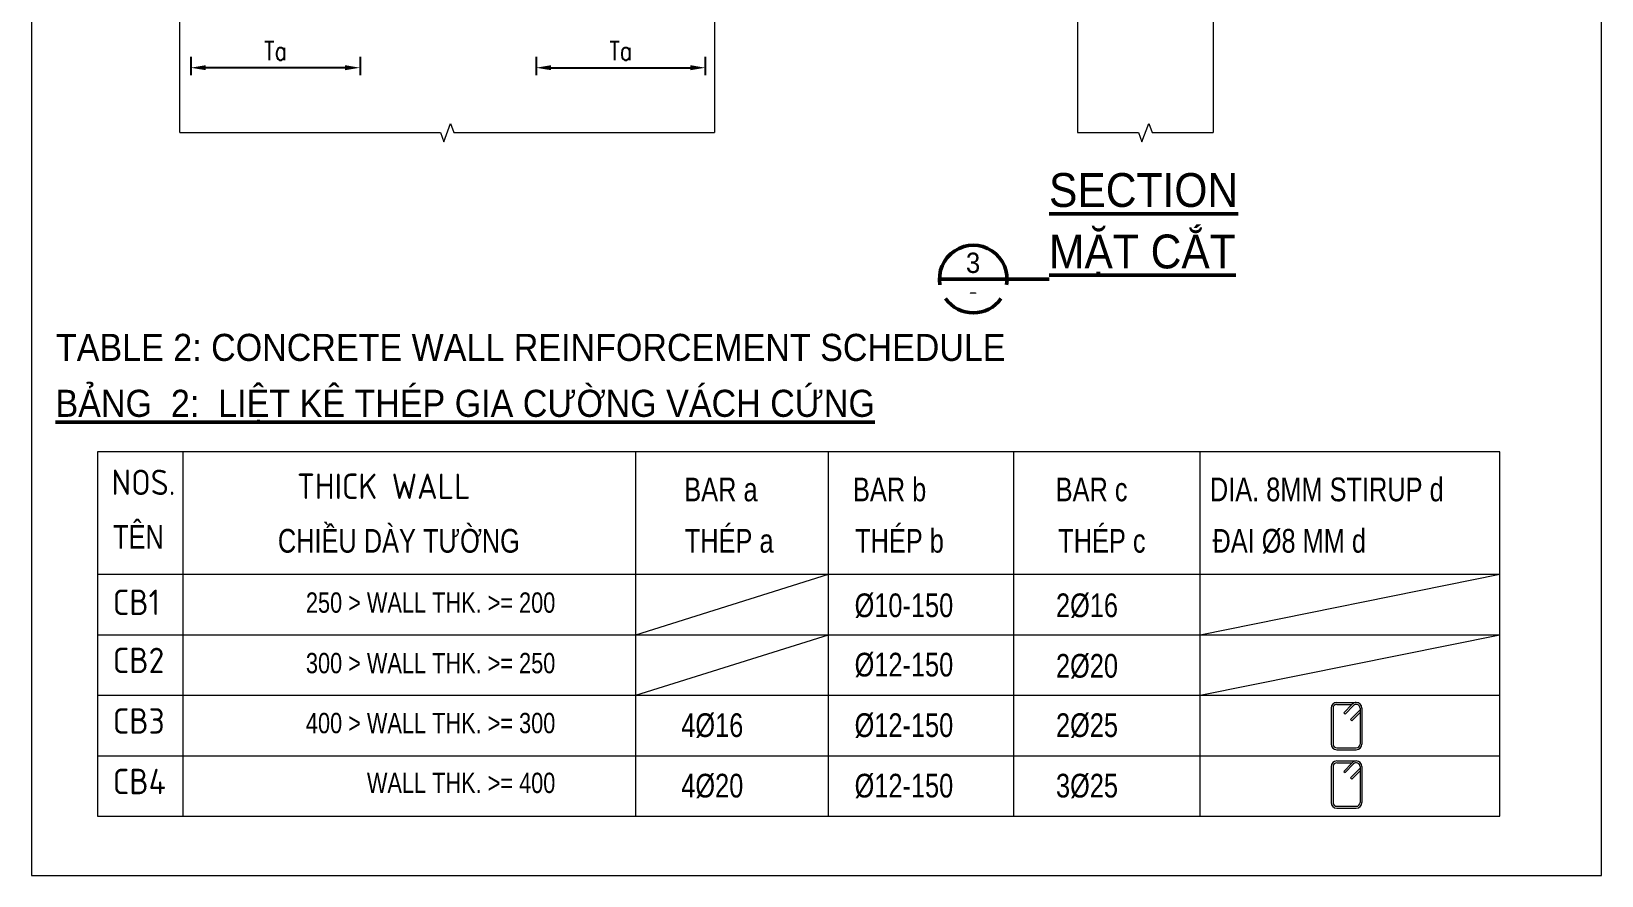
# Model space of a CAD drawing. Header units: millimetres. Extents: x -88960 to 836140, y 175458 to 320791.
# Drawn here: x 525260 to 546154, y 201326 to 212560 of the extents above; entities that cross this region are included whole.
import ezdxf
from ezdxf.enums import TextEntityAlignment as Align

# ---------------------------------------------------------------- set-up
doc = ezdxf.new("R2010")
doc.units = ezdxf.units.MM
doc.header["$LTSCALE"] = 1000
doc.layers.get('0').update_dxf_attribs({"linetype": 'CONTINUOUS'})
doc.layers.get('DEFPOINTS').update_dxf_attribs({"linetype": 'CONTINUOUS'})
for name, color, linetype, lineweight in [('Ap0102_dim', 145, 'CONTINUOUS', 25), ('Ap0202_T', 141, 'CONTINUOUS', 25), ('Ap0205_T', 253, 'CONTINUOUS', 50), ('Ap0310_PSS', 130, 'CONTINUOUS', 18), ('Ap0314_Kh', 253, 'CONTINUOUS', 15), ('Ap0402_Reinf.S', 6, 'CONTINUOUS', 35)]:
    doc.layers.add(name, color=color, linetype=linetype, lineweight=lineweight)
doc.styles.add('ISOCP', font='isocp.shx')
doc.styles.add('romans', font='romans.shx', dxfattribs={"width": 0.8})
doc.styles.add('S-TEXT18', font='ISOCP.shx')
doc.styles.add('S-TEXT35', font='VHELVEN_0.TTF', dxfattribs={"width": 0.9})
doc.styles.add('S-TEXT50', font='VHELVEN_0.TTF', dxfattribs={"width": 0.9})
doc.styles.add('Text Chuan', font='1.shx', dxfattribs={"width": 0.8})
doc.styles.add('vn-vni', font='vn_vni.shx', dxfattribs={"width": 0.8})
doc.dimstyles.new('TL 20', dxfattribs={"dimscale": 0, "dimtxt": 250, "dimasz": 200, "dimexe": 100, "dimexo": 200, "dimgap": 100, "dimtad": 1, "dimdec": 1, "dimlfac": 0.2, "dimdsep": 46, "dimtxsty": 'romans', "dimcen": 200, "dimdle": 100, "dimclrd": 256, "dimclre": 256, "dimclrt": 1, "dimaunit": 1, "dimadec": 0, "dimazin": 0, "dimtfac": 1, "dimtdec": 1, "dimtix": 1, "dimtmove": 2, "dimatfit": 3, "dimldrblk": 'OPEN30', "dimfxl": 1, "dimtolj": 1, "dimtzin": 0, "dimarcsym": 0})

# ---------------------------------------------------------------- blocks, each defined once
blk = doc.blocks.new('*D243')
at = {"layer": 'Ap0102_dim', "lineweight": -2, "transparency": 16777216}
for p, q in [((531976, 212222), (531976, 211977)), ((532176, 212077), (534028, 212077)), ((534228, 212222), (534228, 211977))]:
    blk.add_line(p, q, dxfattribs=at)
at = {"layer": 'Ap0102_dim', "transparency": 16777216}
for points in [[(532176, 212111), (532176, 212044), (531976, 212077)], [(534028, 212111), (534028, 212044), (534228, 212077)]]:
    blk.add_solid(points, dxfattribs=at)
at = {"layer": 'DEFPOINTS', "color": 0, "transparency": 16777216}
for p in [(531976, 212422), (534228, 212422), (534228, 212077)]:
    blk.add_point(p, dxfattribs=at)
at = {"layer": 'Ap0102_dim', "color": 1, "transparency": 16777216, "insert": (533102, 212302), "char_height": 250, "attachment_point": 5, "style": 'romans'}
blk.add_mtext('\\A1;Ta', dxfattribs=at)
blk = doc.blocks.new('_Open30')
at = {"color": 0, "linetype": 'ByBlock', "lineweight": -2}
for p, q in [((-1, 0.27), (0, 0)), ((0, 0), (-1, -0.27)), ((0, 0), (-1, 0))]:
    blk.add_line(p, q, dxfattribs=at)
blk = doc.blocks.new('*D244')
at = {"layer": 'Ap0102_dim', "lineweight": -2, "transparency": 16777216}
for p, q in [((527381, 212222), (527381, 211977)), ((529433, 212077), (527581, 212077)), ((529633, 212222), (529633, 211977))]:
    blk.add_line(p, q, dxfattribs=at)
at = {"layer": 'Ap0102_dim', "transparency": 16777216}
for points in [[(527581, 212111), (527581, 212044), (527381, 212077)], [(529433, 212111), (529433, 212044), (529633, 212077)]]:
    blk.add_solid(points, dxfattribs=at)
at = {"layer": 'DEFPOINTS', "color": 0, "transparency": 16777216}
for p in [(527381, 212422), (529633, 212422), (527381, 212077)]:
    blk.add_point(p, dxfattribs=at)
at = {"layer": 'Ap0102_dim', "color": 1, "transparency": 16777216, "insert": (528507, 212302), "char_height": 250, "attachment_point": 5, "style": 'romans'}
blk.add_mtext('\\A1;Ta', dxfattribs=at)
blk = doc.blocks.new('DAI PHI 8')
at = {"layer": 'Ap0310_PSS'}
for p, q in [((-84, 530), (-84, 0)), ((-56, 530), (-56, 0)), ((0, 614), (287, 614)), ((0, 586), (224, 586)), ((102, 460), (227, 588)), ((122, 441), (247, 569)), ((200, 364), (343, 506)), ((220, 344), (343, 467)), ((343, 530), (343, 0)), ((371, 530), (371, 0)), ((102, 460), (122, 441)), ((220, 344), (200, 364)), ((0, -56), (287, -56)), ((0, -84), (287, -84))]:
    blk.add_line(p, q, dxfattribs=at)
for centre, radius, start, end in [((0, 530), 84, 90, 180), ((0, 530), 56, 90, 180), ((287, 530), 84, 90.8513, 135.8513), ((287, 530), 56, 0, 134.9998), ((287, 530), 84, 0, 90), ((0, 0), 84, 180, 270), ((0, 0), 56, 180, 270), ((287, 0), 84, 270, 0), ((287, 0), 56, 270, 0)]:
    blk.add_arc(centre, radius, start, end, dxfattribs=at)

msp = doc.modelspace()

# ---------------------------------------------------------------- linework, layer by layer
at = {"layer": 'Ap0205_T', "ltscale": 100}
msp.add_line((537343.46112, 209264.71815), (538801.28275, 209264.71815), dxfattribs=at)
for start_param, end_param in [(6.1072769158, 9.600681106), (10.0373794861, 11.9537638429)]:
    msp.add_ellipse((537793.91112, 209264.71815), major_axis=(450.45, 0.00118), ratio=0.9999999985, start_param=start_param, end_param=end_param, dxfattribs=at)
at = {"layer": 'Ap0310_PSS'}
for p, q in [((539182.56628, 227788.82968), (539182.56628, 211213.14156)), ((540984.36628, 227788.83063), (540984.36628, 211213.14156)), ((540038.42128, 211089.38144), (540128.51128, 211336.90168)), ((540128.51128, 211336.90168), (540173.55628, 211213.14156)), ((539993.37628, 211213.14156), (540038.42128, 211089.38144)), ((527278.32804, 202116.49906), (527278.32804, 206965.37646)), ((533305.4333, 202116.49906), (533305.4333, 206965.37646)), ((535868.24227, 202116.49906), (535868.24227, 206965.37646)), ((535868.24227, 202116.49906), (535868.24227, 206965.37646)), ((538333.38177, 202116.49906), (538333.38177, 206965.37646)), ((540811.56474, 202116.49906), (540811.56474, 206965.37646)), ((526138.26931, 205337.31113), (544798.1996, 205337.31113)), ((526138.26931, 205337.31113), (544798.1996, 205337.31113)), ((533305.4333, 204532.10811), (535868.24227, 205337.31113)), ((540811.56474, 204532.10811), (544798.1996, 205337.31113)), ((526138.26931, 204532.10811), (544798.1996, 204532.10811)), ((533305.4333, 203726.90509), (535868.24227, 204532.10811)), ((540811.56474, 203726.90509), (544798.1996, 204532.10811)), ((526138.26931, 203726.90509), (544798.1996, 203726.90509)), ((526138.26931, 202921.70207), (544798.1996, 202921.70207)), ((526138.26931, 202116.49906), (544798.1996, 202116.49906))]:
    msp.add_line(p, q, dxfattribs=at)
for points in [[(527235.56551, 211213.14156), (527235.56551, 218323.52729), (527359.32563, 218368.57229), (527111.80539, 218458.66229), (527235.56551, 218503.70729), (527235.56551, 227788.82968)], [(534349.28078, 227788.82968), (534349.28078, 218503.70729), (534225.52066, 218458.66229), (534473.0409, 218368.57229), (534349.28078, 218323.52729), (534349.28078, 211213.14156)], [(527235.56551, 211213.14156), (530702.33315, 211213.14156), (530747.37815, 211089.38144), (530837.46815, 211336.90168), (530882.51315, 211213.14156), (534349.28078, 211213.14156)], [(539182.56628, 211213.14156), (539993.37628, 211213.14156)], [(540173.55628, 211213.14156), (540984.36628, 211213.14156)], [(544798.1996, 202116.49906), (544798.1996, 206965.37646), (526138.26931, 206965.37646), (526138.26931, 202116.49906)]]:
    msp.add_lwpolyline(points, dxfattribs=at)
at = {"layer": 'Ap0314_Kh'}
msp.add_lwpolyline([(525260.24231, 201325.7816), (546154.45475, 201325.7816), (546154.45475, 231392.42968), (525260.24231, 231392.42968)], close=True, dxfattribs=at)

# ---------------------------------------------------------------- block references
at = {"layer": 'Ap0402_Reinf.S', "xscale": 0.9009, "yscale": 0.9009, "zscale": 0.9009}
for p in [(542631.02937, 203077.04009), (542631.02937, 202298.37566)]:
    msp.add_blockref('DAI PHI 8', p, dxfattribs=at)

# ---------------------------------------------------------------- texts
at = {"layer": 'Ap0202_T', "style": 'ISOCP'}
for s, p in [('NOS.', (526325.62403, 206390.43554)), ('THICK WALL', (528793.35395, 206338.33355)), ('CB1', (526343.99105, 204794.2026)), ('CB2', (526343.99105, 204020.82247)), ('CB3', (526343.99105, 203214.66018)), ('CB4', (526343.99105, 202409.45716))]:
    msp.add_text(s, height=337.8375, dxfattribs=at).set_placement(p)
at = {"layer": 'Ap0202_T', "style": 'vn-vni', "width": 0.8}
for s, p in [('BAR a', (533948.14455, 206307.05977)), ('BAR b', (536193.1663, 206307.05977)), ('BAR c', (538890.13692, 206307.05977)), ('DIA. 8MM STIRUP d', (540942.2971, 206307.05977)), ('TEÂN', (526346.78314, 205675.58261)), ('CHIEÀU DAØY TÖÔØNG', (528539.85105, 205623.48062)), ('THEÙP a', (533954.84334, 205623.48062)), ('THEÙP b', (536221.44396, 205623.48062)), ('THEÙP c', (538924.22769, 205623.48062)), ('ÑAI %%C8 MM d', (540976.38787, 205623.48062)), ('%%C10-150', (536214.05818, 204765.27587)), ('2%%C16', (538894.23393, 204765.27587)), ('%%C12-150', (536214.05818, 203975.68211)), ('2%%C20', (538894.23393, 203960.07285)), ('4%%C16', (533907.83483, 203170.47909)), ('%%C12-150', (536214.05818, 203170.47909)), ('2%%C25', (538894.23393, 203170.47909)), ('4%%C20', (533907.83483, 202365.27607)), ('%%C12-150', (536214.05818, 202365.27607)), ('3%%C25', (538894.23393, 202365.27607))]:
    msp.add_text(s, height=315.315, dxfattribs=at).set_placement(p)
at = {"layer": 'Ap0202_T', "style": 'Text Chuan', "width": 0.8}
for s, p in [('250 > WALL THK. >= 200', (532231.90914, 204959.16676)), ('300 > WALL THK. >= 250', (532231.90914, 204153.96375)), ('400 > WALL THK. >= 300', (532231.90914, 203356.06748)), ('WALL THK. >= 400', (532231.90914, 202559.8998))]:
    msp.add_text(s, height=270.27, dxfattribs=at).set_placement(p, align=Align.MIDDLE_RIGHT)
at = {"layer": 'Ap0202_T', "style": 'S-TEXT35', "width": 0.9}
msp.add_attdef('3', text='A', height=270.27, dxfattribs=at).set_placement((537790.75797, 209264.71815), align=Align.BOTTOM_CENTER)
at = {"layer": 'Ap0202_T', "style": 'S-TEXT18'}
msp.add_attdef('-', text='S-0001', height=180.18, dxfattribs=at).set_placement((537790.75797, 209185.8894), align=Align.TOP_CENTER)
at = {"layer": 'Ap0205_T', "ltscale": 100, "style": 'S-TEXT50', "width": 0.9}
for s, height, p in [('%%USECTION', 450.45, (538801.28275, 210224.41315)), ('%%UMAËT CAÉT', 450.45, (538801.28275, 209406.39595)), ('TABLE 2: CONCRETE WALL REINFORCEMENT SCHEDULE', 360.36, (525586.79224, 208175.08968)), ('%%UBAÛNG  2:  LIEÄT KEÂ THEÙP GIA CÖÔØNG VAÙCH CÖÙNG', 360.36, (525580.73881, 207430.7731))]:
    msp.add_text(s, height=height, dxfattribs=at).set_placement(p)

# ---------------------------------------------------------------- dimensions: what is measured, and where the dimension line sits
at = {"layer": 'Ap0102_dim'}
dim = msp.add_linear_dim(base=(527380.95059, 212077.26676), p1=(529633.37332, 212421.72801), p2=(527380.95059, 212421.72801), angle=180, text='Ta', dimstyle='TL 20', override={"dimscale": 1}, dxfattribs=at)
dim.commit()
dim.dimension.update_dxf_attribs({"geometry": '*D244', "text_midpoint": (528507.16195, 212302.26676)})
dim = msp.add_linear_dim(base=(534228.13605, 212077.26676), p1=(531975.71332, 212421.72801), p2=(534228.13605, 212421.72801), text='Ta', dimstyle='TL 20', override={"dimscale": 1}, dxfattribs=at)
dim.commit()
dim.dimension.update_dxf_attribs({"geometry": '*D243', "text_midpoint": (533101.92468, 212302.26676)})

doc.saveas('drawing.dxf')
